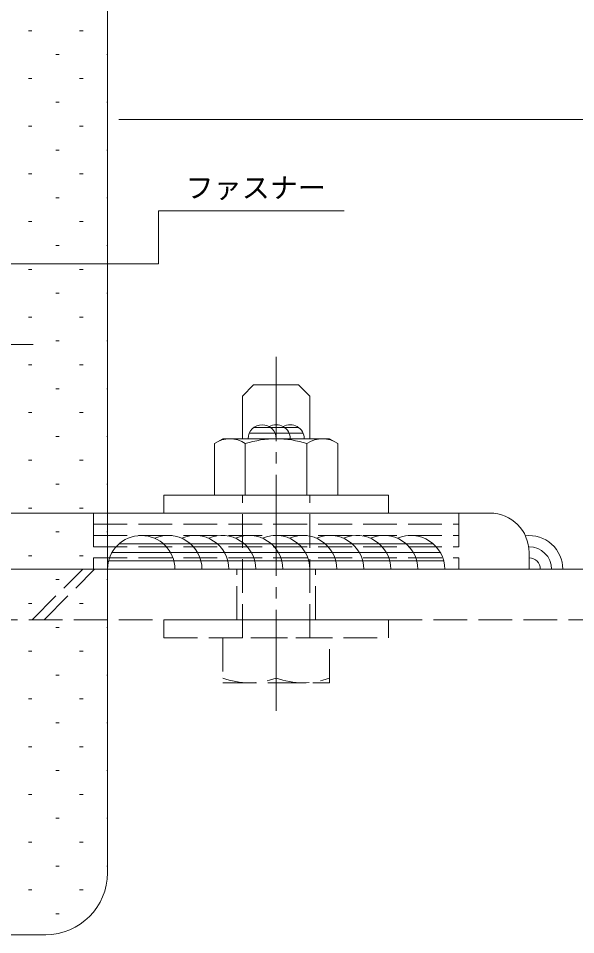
# Model space of a CAD drawing. Units: millimetres, scale not verified. Extents: x -594 to 539, y -420 to 386.
# Drawn here: x -220.1 to -120.9, y -69.5 to 93.5 of the extents above; entities that cross this region are included whole.
import ezdxf
from ezdxf.enums import TextEntityAlignment as Align

# ---------------------------------------------------------------- set-up
doc = ezdxf.new("R2010")
doc.units = ezdxf.units.MM
doc.header["$LTSCALE"] = 2
doc.linetypes.add('CHAIN2', pattern=[12, 9, -1, 1, -1])
doc.linetypes.add('DASHED3', pattern=[4, 3, -1])
for name, color, linetype, lineweight in [('0-5_YKK_13', 4, 'Continuous', 9), ('0-6_YKK_D', 6, 'Continuous', 9), ('0-7_YSS_K', 3, 'Continuous', 9)]:
    doc.layers.add(name, color=color, linetype=linetype, lineweight=lineweight)
doc.styles.add('ＭＳ ゴシック', font='')
doc.styles.get('ＭＳ ゴシック').set_extended_font_data('MS Gothic')

msp = doc.modelspace()

# ---------------------------------------------------------------- linework, layer by layer
at = {"layer": '0-5_YKK_13', "linetype": 'CHAIN2'}
for p, q in [((-300.43, 35.5), (-217.43, 35.5)), ((-174.23, -29.7), (-174.23, 33.3))]:
    msp.add_line(p, q, dxfattribs=at)
at = {"layer": '0-5_YKK_13'}
for p, q in [((-180.23, 26.3), (-178.23, 28.3)), ((-178.23, 28.3), (-170.23, 28.3)), ((-168.23, 26.3), (-170.23, 28.3)), ((-180.23, 26.3), (-180.23, 18.7)), ((-168.23, 26.3), (-168.23, 18.7)), ((-179.006, 19.7), (-169.424, 19.7)), ((-178.215, 20.7), (-170.215, 20.7)), ((-185.2, 17.852), (-183.73, 18.7)), ((-183.73, 18.7), (-164.73, 18.7)), ((-163.26, 17.852), (-164.73, 18.7)), ((-185.2, 8.7), (-185.2, 17.852)), ((-179.715, 8.7), (-179.715, 17.852)), ((-168.745, 8.7), (-168.745, 17.852)), ((-163.26, 8.7), (-163.26, 17.852)), ((-194.23, 8.7), (-194.23, 5.5)), ((-154.23, 8.7), (-194.23, 8.7)), ((-163.26, 8.7), (-185.2, 8.7)), ((-154.23, 5.5), (-154.23, 8.7)), ((-234.23, 5.5), (-136.23, 5.5)), ((-194.23, 5.5), (-154.23, 5.5)), ((-146.261, 0), (-202.199, 0)), ((-145.034, -1.5), (-203.426, -1.5)), ((-129.23, -1.5), (-129.23, -4.5)), ((-144.421, -3), (-204.04, -3)), ((-129.23, -4.5), (-254.23, -4.5))]:
    msp.add_line(p, q, dxfattribs=at)
at = {"layer": '0-5_YKK_13', "linetype": 'DASHED3'}
for p, q in [((-180.23, -16.7), (-180.23, 8.7)), ((-168.23, -16.7), (-168.23, 8.7)), ((-206.73, 5.5), (-206.73, -4.5)), ((-141.73, 5.5), (-141.73, -4.5)), ((-206.73, 3.5), (-141.73, 3.5)), ((-206.73, 1.5), (-141.73, 1.5)), ((-206.73, -0.5), (-141.73, -0.5)), ((-206.73, -2.5), (-141.73, -2.5)), ((-194.23, -13.5), (-194.23, -16.7)), ((-154.23, -13.5), (-194.23, -13.5)), ((-154.23, -16.7), (-154.23, -13.5)), ((-194.23, -16.7), (-154.23, -16.7)), ((-183.73, -16.7), (-183.73, -24.7)), ((-164.73, -16.7), (-183.73, -16.7)), ((-174.23, -16.7), (-174.23, -23.877)), ((-164.73, -24.7), (-164.73, -16.7)), ((-183.73, -24.7), (-164.73, -24.7))]:
    msp.add_line(p, q, dxfattribs=at)
at = {"layer": '0-5_YKK_13'}
for centre, radius, start, end in [((-176.715, 18.7), 2.5, 0, 180), ((-174.215, 18.7), 2.5, 0, 119.99998), ((-171.715, 18.7), 2.5, 0, 119.99998), ((-182.457, 13.844), 4.856, 55.61574, 124.38425), ((-174.23, 0.549), 18.151, 72.41203, 107.58795), ((-166.003, 13.844), 4.856, 55.61574, 124.38425), ((-136.23, -1.5), 7, 0, 90), ((-198.23, -4.5), 6, 0, 180), ((-193.43, -4.5), 6, 0, 113.57817), ((-188.63, -4.5), 6, 0, 113.57817), ((-183.83, -4.5), 6, 0, 113.57817), ((-179.03, -4.5), 6, 0, 113.57817), ((-174.23, -4.5), 6, 0, 113.57817), ((-169.43, -4.5), 6, 0, 113.57817), ((-164.63, -4.5), 6, 0, 113.57817), ((-159.83, -4.5), 6, 0, 113.57817), ((-155.03, -4.5), 6, 0, 113.57817), ((-150.23, -4.5), 6, 0, 113.57817), ((-129.23, -4.5), 6, 0, 96.29979), ((-129.23, -4.5), 4, 0, 90), ((-129.23, -4.5), 2, 0, 90)]:
    msp.add_arc(centre, radius, start, end, dxfattribs=at)
at = {"layer": '0-5_YKK_13', "linetype": 'DASHED3'}
for centre in [(-178.98, -10.577), (-169.48, -10.577)]:
    msp.add_arc(centre, 14.123, 250.34714, 289.65285, dxfattribs=at)
at = {"layer": '0-6_YKK_D'}
for p, q in [((-202.23, 75.5), (-111.746, 75.5)), ((-202.23, 75.5), (-111.746, 75.5)), ((-195.156, 59.271), (-162.156, 59.271)), ((-195.156, 49.812), (-195.156, 59.271)), ((-242.53, 49.812), (-195.156, 49.812)), ((-202.23, -4.5), (-111.746, -4.5)), ((-202.23, -4.5), (-91.746, -4.5))]:
    msp.add_line(p, q, dxfattribs=at)
at = {"layer": '0-7_YSS_K'}
for p, q in [((-204.23, -58.5), (-204.23, 169.5)), ((-218.272, 91.285), (-217.672, 91.285)), ((-209.182, 91.285), (-208.582, 91.285)), ((-213.427, 87.04), (-212.827, 87.04)), ((-204.337, 87.04), (-204.23, 87.04)), ((-218.272, 82.795), (-217.672, 82.795)), ((-209.182, 82.795), (-208.582, 82.795)), ((-213.427, 78.55), (-212.827, 78.55)), ((-204.337, 78.55), (-204.23, 78.55)), ((-218.272, 74.305), (-217.672, 74.305)), ((-209.182, 74.305), (-208.582, 74.305)), ((-213.427, 70.06), (-212.827, 70.06)), ((-204.337, 70.06), (-204.23, 70.06)), ((-218.272, 65.815), (-217.672, 65.815)), ((-209.182, 65.815), (-208.582, 65.815)), ((-213.427, 61.57), (-212.827, 61.57)), ((-204.337, 61.57), (-204.23, 61.57)), ((-218.272, 57.325), (-217.672, 57.325)), ((-209.182, 57.325), (-208.582, 57.325)), ((-213.427, 53.08), (-212.827, 53.08)), ((-204.337, 53.08), (-204.23, 53.08)), ((-218.272, 48.835), (-217.672, 48.835)), ((-209.182, 48.835), (-208.582, 48.835)), ((-213.427, 44.59), (-212.827, 44.59)), ((-204.337, 44.59), (-204.23, 44.59)), ((-218.272, 40.345), (-217.672, 40.345)), ((-209.182, 40.345), (-208.582, 40.345)), ((-213.427, 36.1), (-212.827, 36.1)), ((-204.337, 36.1), (-204.23, 36.1)), ((-218.272, 31.855), (-217.672, 31.855)), ((-209.182, 31.855), (-208.582, 31.855)), ((-213.427, 27.61), (-212.827, 27.61)), ((-204.337, 27.61), (-204.23, 27.61)), ((-218.272, 23.365), (-217.672, 23.365)), ((-209.182, 23.365), (-208.582, 23.365)), ((-213.427, 19.12), (-212.827, 19.12)), ((-204.337, 19.12), (-204.23, 19.12)), ((-218.272, 14.875), (-217.672, 14.875)), ((-209.182, 14.875), (-208.582, 14.875)), ((-213.427, 10.63), (-212.827, 10.63)), ((-204.337, 10.63), (-204.23, 10.63)), ((-218.272, 6.385), (-217.672, 6.385)), ((-209.182, 6.385), (-208.582, 6.385)), ((-213.427, 2.14), (-212.827, 2.14)), ((-204.337, 2.14), (-204.23, 2.14)), ((-218.272, -2.105), (-217.672, -2.105)), ((-209.182, -2.105), (-208.582, -2.105)), ((-9.23, -4.5), (-234.23, -4.5)), ((-213.427, -6.35), (-212.827, -6.35)), ((-204.337, -6.35), (-204.23, -6.35)), ((-218.272, -10.595), (-217.672, -10.595)), ((-209.182, -10.595), (-208.582, -10.595)), ((-213.427, -14.84), (-212.827, -14.84)), ((-204.337, -14.84), (-204.23, -14.84)), ((-218.272, -19.085), (-217.672, -19.085)), ((-209.182, -19.085), (-208.582, -19.085)), ((-213.427, -23.33), (-212.827, -23.33)), ((-204.337, -23.33), (-204.23, -23.33)), ((-218.272, -27.575), (-217.672, -27.575)), ((-209.182, -27.575), (-208.582, -27.575)), ((-213.427, -31.82), (-212.827, -31.82)), ((-204.337, -31.82), (-204.23, -31.82)), ((-218.272, -36.065), (-217.672, -36.065)), ((-209.182, -36.065), (-208.582, -36.065)), ((-213.427, -40.31), (-212.827, -40.31)), ((-204.337, -40.31), (-204.23, -40.31)), ((-218.272, -44.555), (-217.672, -44.555)), ((-209.182, -44.555), (-208.582, -44.555)), ((-213.427, -48.8), (-212.827, -48.8)), ((-204.337, -48.8), (-204.23, -48.8)), ((-218.272, -53.045), (-217.672, -53.045)), ((-209.182, -53.045), (-208.582, -53.045)), ((-213.427, -57.29), (-212.827, -57.29)), ((-204.337, -57.29), (-204.23, -57.29)), ((-218.272, -61.535), (-217.672, -61.535)), ((-209.182, -61.535), (-208.582, -61.535)), ((-213.427, -65.78), (-212.827, -65.78)), ((-215.23, -69.5), (-303.23, -69.5))]:
    msp.add_line(p, q, dxfattribs=at)
at = {"layer": '0-7_YSS_K', "linetype": 'DASHED3'}
for p, q in [((-217.647, -13.5), (-208.647, -4.5)), ((-215.525, -13.5), (-206.525, -4.5)), ((-181.23, -13.5), (-181.23, -4.5)), ((-167.23, -13.5), (-167.23, -4.5)), ((-234.23, -13.5), (-9.23, -13.5))]:
    msp.add_line(p, q, dxfattribs=at)
at = {"layer": '0-7_YSS_K'}
msp.add_arc((-215.23, -58.5), 11, 270, 0, dxfattribs=at)

# ---------------------------------------------------------------- texts
at = {"layer": '0-6_YKK_D', "color": 4, "style": 'ＭＳ ゴシック'}
msp.add_text('ファスナー', height=3.666, dxfattribs=at).set_placement((-190.356, 60.431), align=Align.BOTTOM_LEFT)

doc.saveas('drawing.dxf')
